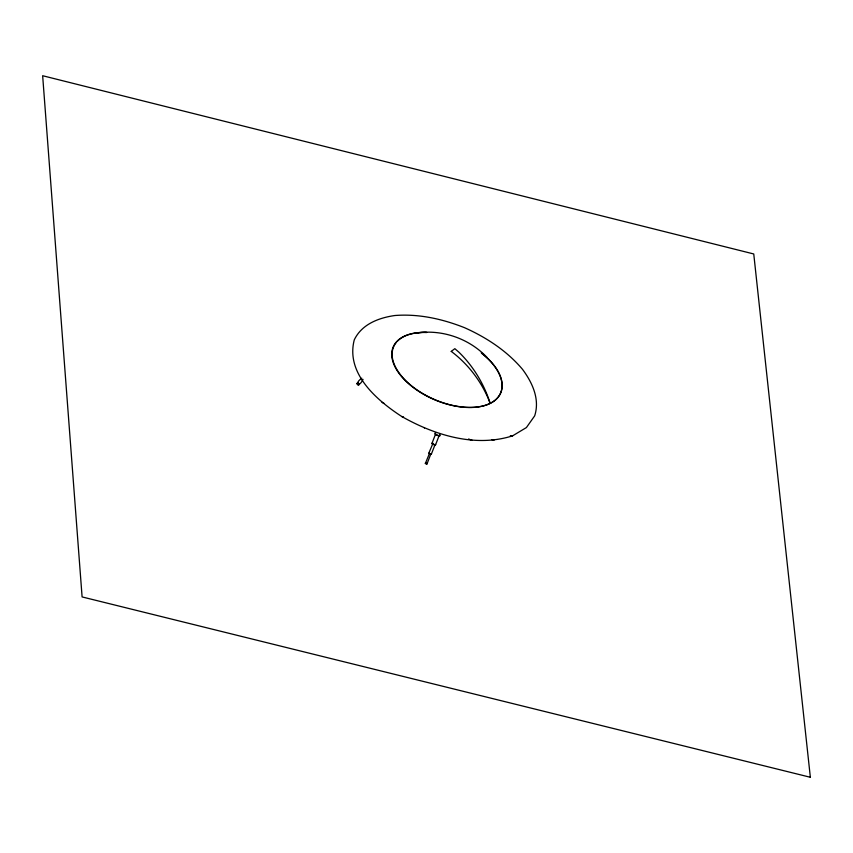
<?xml version="1.0" encoding="UTF-8"?>
<svg xmlns="http://www.w3.org/2000/svg" width="853" height="853" viewBox="0 0 853 853"><rect width="100%" height="100%" fill="white"/><g stroke="black" fill="none" stroke-linecap="round" stroke-linejoin="round"><path stroke-width="1.28" d="M431.991 443.315L435.702 433.729A1.941 0.65 21.2 0 0 438.079 435.318M435.094 444.53L431.319 454.254L429.4 453.871L428.792 453.231L432.929 443.421M430.84 453.967L427.172 463.456L426.127 463.36L425.594 462.88L429.539 453.284M435.574 444.797L439.284 435.211M428.792 453.231L429.486 453.05M425.594 462.88L427.172 463.456M361.811 378.231C353.856 383.434 358.921 388.414 363.026 379.372M358.814 384.426L357.599 383.274M451.226 351.404L454.841 348.674L458.893 352.193A95.109 71.94 63.4 0 1 488.449 398.255L490.176 403.384M512.557 435.862L526.408 427.556L534.671 415.859C540.098 399.172 532.325 382.528 522.452 369.253C506.853 350.839 486.445 337.479 464.544 327.691C442.419 318.937 418.77 313.648 394.886 315.514C378.732 317.806 361.725 324.215 354.272 339.867C345.518 373.39 376.599 400.164 401.742 416.499C434.753 435.19 475.078 447.708 512.557 435.862A88.776 64.636 68.6 0 1 510.35 435.606M417.384 332.883C442.878 329.354 469.608 338.833 487.212 357.61M434.689 444.733L432.514 443.624M425.956 462.657C423.792 463.328 429.784 464.256 426.233 462.721M357.759 383.573L357.759 384.586L358.548 384.213M430.402 454.073L429.283 453.476M426.063 463.254L425.444 463.392L426.809 463.595M426.063 463.147C423.301 462.816 428.345 465.258 426.863 463.499M490.187 403.373L488.204 398.436A93.915 74.723 52.9 0 0 451.237 351.393M482.062 353.611A58.42 32.243 23.3 0 1 482.937 406.017A58.42 32.243 23.3 0 1 399.748 374.318A58.42 32.243 23.3 0 1 426.468 332.435M481.241 352.822A58.303 32.179 23.3 0 1 493.162 401.667A58.303 32.179 23.3 0 1 421.073 392.551A58.303 32.179 23.3 0 1 396.592 342.117M397.434 341.211A58.303 32.179 23.3 0 1 426.777 332.478M472.189 440.319A88.776 37.937 -84.9 0 1 468.638 438.954M494.058 440.212A88.776 53.089 83.7 0 1 491.978 439.764M424.399 428.035A88.776 1.066 -67.2 0 1 424.474 427.609M384.127 403.405A88.776 36.082 -49.6 0 1 381.995 402.317M403.533 416.936A88.776 18.126 -58.8 0 1 401.742 416.499M358.644 384.042A1.152 0.597 39.8 0 1 358.367 385.012A1.152 0.597 39.8 0 1 356.991 383.829A1.152 0.597 39.8 0 1 357.983 383.466M439.69 434.55A2.943 0.992 21.2 0 1 439.391 435.862A2.943 0.992 21.2 0 1 435.648 434.603A2.943 0.992 21.2 0 1 435.297 433.079M435.51 444.413A1.941 0.65 21.2 0 1 434.518 444.935A1.941 0.65 21.2 0 1 432.183 443.848A1.941 0.65 21.2 0 1 432.759 443.133M810.35 777.275L82.101 596.929L42.65 75.725L753.753 253.97L810.35 777.275M357.332 383.722A1.152 0.597 39.8 0 0 358.996 384.639A1.152 0.597 39.8 0 0 358.239 383.146A1.152 0.597 39.8 0 0 357.332 383.722"/></g></svg>
